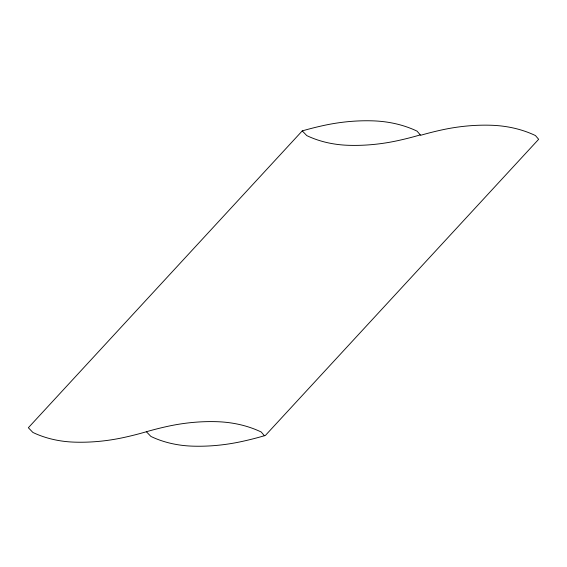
<?xml version="1.0" encoding="UTF-8"?>
<svg xmlns="http://www.w3.org/2000/svg" width="567" height="567" viewBox="0 0 567 567"><rect width="100%" height="100%" fill="white"/><g stroke="black" fill="none" stroke-linecap="round" stroke-linejoin="round"><path stroke-width="0.85" d="M146.378 431.742L150.914 436.441A112.798 89.125 -25.2 0 0 192.674 446.151A176.656 139.588 -25.2 0 0 241.634 441.544A266.887 210.881 -25.2 0 0 265.384 435.449L538.65 139.298L535.446 135.563A119.772 94.639 -25.2 0 0 491.107 125.25A176.656 139.588 -25.2 0 0 442.147 129.857A266.887 210.881 -25.2 0 0 420.622 135.3L417.078 131.154A119.772 94.639 -25.2 0 0 372.739 120.849A176.656 139.588 -25.2 0 0 323.778 125.456A266.887 210.881 -25.2 0 0 302.254 130.899L28.35 427.738L32.886 432.444A112.798 89.125 -25.2 0 0 74.646 442.147A176.656 139.588 -25.2 0 0 123.606 437.54A266.887 210.881 -25.2 0 0 146.378 431.742A266.887 210.881 -25.2 0 1 167.903 426.299A176.656 139.588 -25.2 0 1 216.863 421.692A119.772 94.639 -25.2 0 1 261.203 431.997L264.399 435.739M302.254 130.899L306.79 135.605A112.798 89.125 -25.2 0 0 348.549 145.308A176.656 139.588 -25.2 0 0 397.51 140.701A266.887 210.881 -25.2 0 0 420.282 134.896"/></g></svg>
